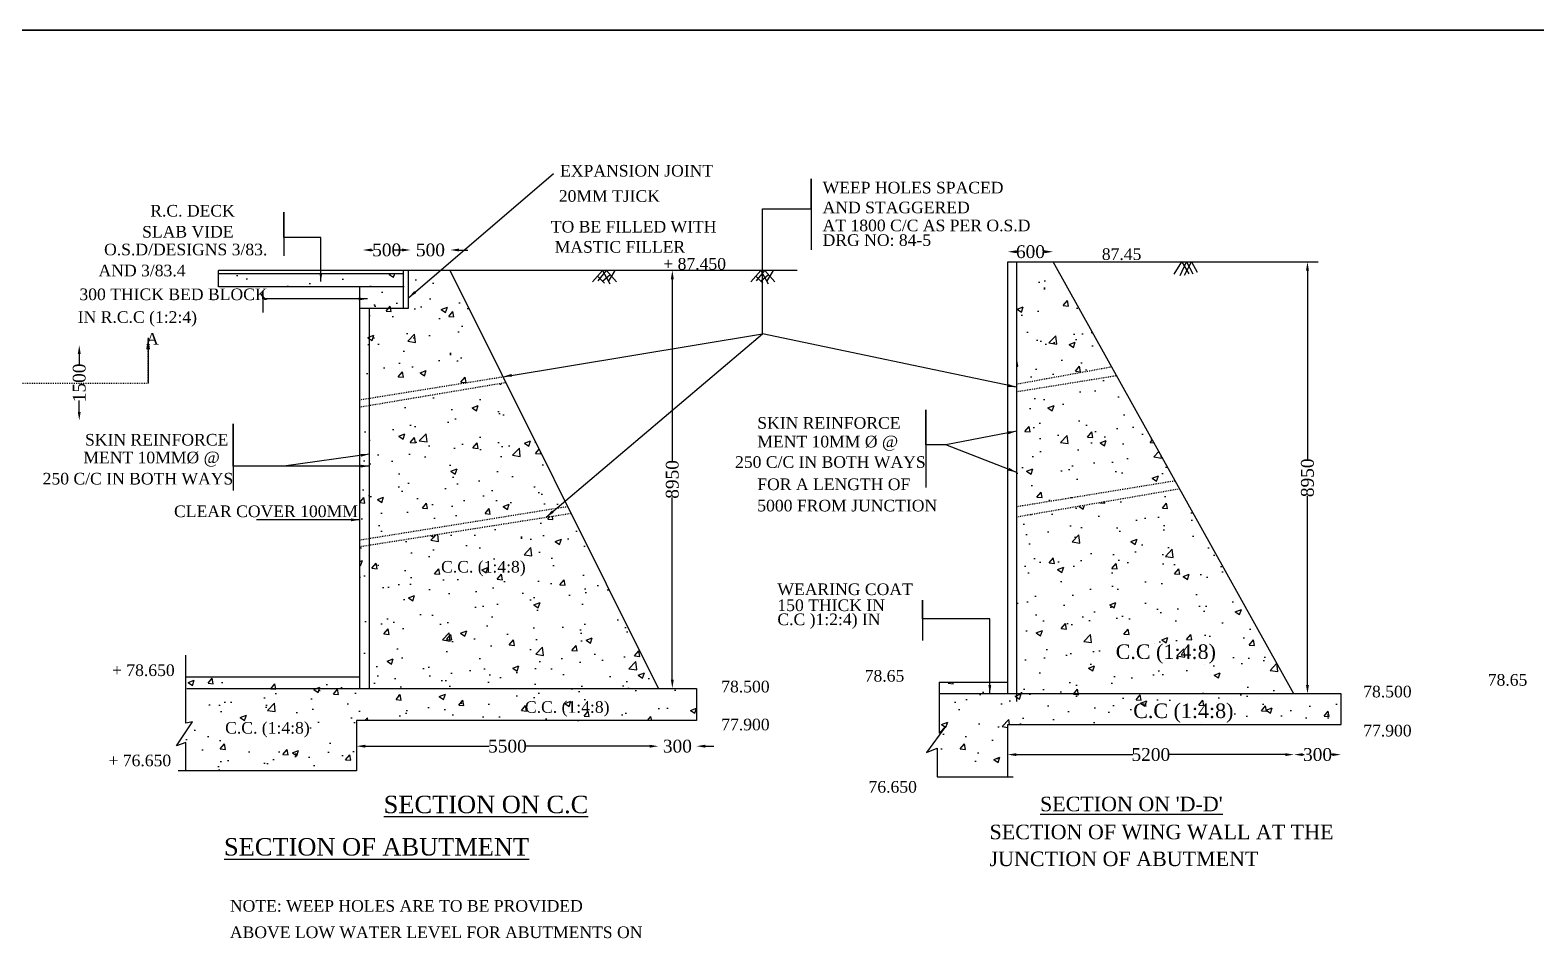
# Model space of a CAD drawing. Header units: millimetres. Extents: x -109570 to 149785, y -246061 to 37544.
# Drawn here: x 25964 to 51812, y 21932 to 37544 of the extents above; entities that cross this region are included whole.
import ezdxf

# ---------------------------------------------------------------- set-up
doc = ezdxf.new("R2010")
doc.units = ezdxf.units.MM
doc.header["$MEASUREMENT"] = 0
doc.header["$PDMODE"] = 33
doc.header["$PDSIZE"] = 500
doc.linetypes.add('ACAD_ISO03W100', pattern=[30, 12, -18])
for name, color, linetype in [('DIM', 5, 'Continuous'), ('DOT LINE', 3, 'ACAD_ISO03W100'), ('DWG. LINE', 1, 'Continuous'), ('HATCH', 2, 'Continuous'), ('TEXT', 7, 'Continuous'), ('TITLE', 7, 'Continuous')]:
    doc.layers.add(name, color=color, linetype=linetype)
doc.styles.get("Standard").update_dxf_attribs({"font": 'TIMES.TTF', "height": 220})
doc.dimstyles.get("Standard").update_dxf_attribs({"dimtxt": 220, "dimasz": 150, "dimexe": 0.18, "dimexo": 0.0625, "dimgap": 0.09, "dimtad": 0, "dimdec": 0, "dimzin": 0, "dimdsep": 46, "dimtxsty": 'Standard', "dimcen": 0.09, "dimse1": 1, "dimse2": 1, "dimclrd": 5, "dimclre": 5, "dimclrt": 4, "dimadec": 0, "dimazin": 0, "dimtfac": 1, "dimtdec": 0, "dimtofl": 0, "dimtmove": 0, "dimatfit": 3, "dimfxl": 1, "dimtolj": 1, "dimtzin": 0, "dimarcsym": 0})

# ---------------------------------------------------------------- blocks, each defined once
blk = doc.blocks.new('*D10')
at = {"layer": 'Defpoints', "color": 0}
for p in [(26802, 32130), (26807, 32130), (26802, 30835)]:
    blk.add_point(p, dxfattribs=at)
at = {"layer": 'DIM', "color": 5, "lineweight": -2}
for p, q in [((26807, 31980), (26807, 31783)), ((26807, 30985), (26807, 31182))]:
    blk.add_line(p, q, dxfattribs=at)
at = {"layer": 'DIM', "color": 5}
for points in [[(26782, 31980), (26832, 31980), (26807, 32130)], [(26782, 30985), (26832, 30985), (26807, 30835)]]:
    blk.add_solid(points, dxfattribs=at)
at = {"layer": 'DIM', "color": 4, "insert": (26807, 31483), "char_height": 220, "attachment_point": 5, "rotation": 90}
blk.add_mtext('\\A1;1500', dxfattribs=at)
blk = doc.blocks.new('*D19')
at = {"layer": 'Defpoints', "color": 0}
for p in [(31674, 33766), (31674, 33748), (32495, 33748)]:
    blk.add_point(p, dxfattribs=at)
at = {"layer": 'DIM', "color": 5, "lineweight": -2}
for p, q in [((31824, 33766), (31855, 33766)), ((32345, 33766), (32315, 33766))]:
    blk.add_line(p, q, dxfattribs=at)
at = {"layer": 'DIM', "color": 5}
for points in [[(31824, 33791), (31824, 33741), (31674, 33766)], [(32345, 33791), (32345, 33741), (32495, 33766)]]:
    blk.add_solid(points, dxfattribs=at)
at = {"layer": 'DIM', "color": 4, "insert": (32085, 33766), "char_height": 220, "attachment_point": 5}
blk.add_mtext('\\A1;500', dxfattribs=at)
blk = doc.blocks.new('*D20')
at = {"layer": 'Defpoints', "color": 0}
for p in [(32495, 33766), (33177, 33766), (33177, 33766)]:
    blk.add_point(p, dxfattribs=at)
at = {"layer": 'DIM', "color": 5, "lineweight": -2}
for p, q in [((32345, 33766), (32195, 33766)), ((33327, 33766), (33477, 33766))]:
    blk.add_line(p, q, dxfattribs=at)
at = {"layer": 'DIM', "color": 5}
for points in [[(32345, 33791), (32345, 33741), (32495, 33766)], [(33327, 33791), (33327, 33741), (33177, 33766)]]:
    blk.add_solid(points, dxfattribs=at)
at = {"layer": 'DIM', "color": 4, "insert": (32836, 33766), "char_height": 220, "attachment_point": 5}
blk.add_mtext('\\A1;500', dxfattribs=at)
blk = doc.blocks.new('*D21')
at = {"layer": 'Defpoints', "color": 0}
for p in [(36988, 33415), (36975, 26234), (36988, 26234)]:
    blk.add_point(p, dxfattribs=at)
at = {"layer": 'DIM', "color": 5, "lineweight": -2}
for p, q in [((36988, 33265), (36988, 30134)), ((36988, 26384), (36988, 29515))]:
    blk.add_line(p, q, dxfattribs=at)
at = {"layer": 'DIM', "color": 5}
for points in [[(36963, 33265), (37013, 33265), (36988, 33415)], [(36963, 26384), (37013, 26384), (36988, 26234)]]:
    blk.add_solid(points, dxfattribs=at)
at = {"layer": 'DIM', "color": 4, "insert": (36988, 29825), "char_height": 220, "attachment_point": 5, "rotation": 90}
blk.add_mtext('\\A1;8950', dxfattribs=at)
blk = doc.blocks.new('*D22')
at = {"layer": 'Defpoints', "color": 0}
for p in [(31567, 25251), (36748, 25251), (36748, 25242)]:
    blk.add_point(p, dxfattribs=at)
at = {"layer": 'DIM', "color": 5, "lineweight": -2}
for p, q in [((31717, 25242), (33846, 25242)), ((36598, 25242), (34469, 25242))]:
    blk.add_line(p, q, dxfattribs=at)
at = {"layer": 'DIM', "color": 5}
for points in [[(31717, 25267), (31717, 25217), (31567, 25242)], [(36598, 25267), (36598, 25217), (36748, 25242)]]:
    blk.add_solid(points, dxfattribs=at)
at = {"layer": 'DIM', "color": 4, "insert": (34157, 25242), "char_height": 220, "attachment_point": 5}
blk.add_mtext('\\A1;5500', dxfattribs=at)
blk = doc.blocks.new('*D23')
at = {"layer": 'Defpoints', "color": 0}
for p in [(36748, 25251), (37403, 25278), (37403, 25242)]:
    blk.add_point(p, dxfattribs=at)
at = {"layer": 'DIM', "color": 5, "lineweight": -2}
for p, q in [((36598, 25242), (36448, 25242)), ((37553, 25242), (37703, 25242))]:
    blk.add_line(p, q, dxfattribs=at)
at = {"layer": 'DIM', "color": 5}
for points in [[(36598, 25267), (36598, 25217), (36748, 25242)], [(37553, 25267), (37553, 25217), (37403, 25242)]]:
    blk.add_solid(points, dxfattribs=at)
at = {"layer": 'DIM', "color": 4, "insert": (37075, 25242), "char_height": 220, "attachment_point": 5}
blk.add_mtext('\\A1;300', dxfattribs=at)
blk = doc.blocks.new('*D30')
at = {"layer": 'Defpoints', "color": 0}
for p in [(43525, 33736), (42748, 33562), (43525, 33562)]:
    blk.add_point(p, dxfattribs=at)
at = {"layer": 'DIM', "color": 5, "lineweight": -2}
for p, q in [((42898, 33736), (42905, 33736)), ((43375, 33736), (43367, 33736))]:
    blk.add_line(p, q, dxfattribs=at)
at = {"layer": 'DIM', "color": 5}
for points in [[(42898, 33761), (42898, 33711), (42748, 33736)], [(43375, 33761), (43375, 33711), (43525, 33736)]]:
    blk.add_solid(points, dxfattribs=at)
at = {"layer": 'DIM', "color": 4, "insert": (43136, 33736), "char_height": 220, "attachment_point": 5}
blk.add_mtext('\\A1;600', dxfattribs=at)
blk = doc.blocks.new('*D31')
at = {"layer": 'Defpoints', "color": 0}
for p in [(42745, 25165), (47660, 25165), (47660, 25098)]:
    blk.add_point(p, dxfattribs=at)
at = {"layer": 'DIM', "color": 5, "lineweight": -2}
for p, q in [((42895, 25098), (44891, 25098)), ((47510, 25098), (45514, 25098))]:
    blk.add_line(p, q, dxfattribs=at)
at = {"layer": 'DIM', "color": 5}
for points in [[(42895, 25123), (42895, 25073), (42745, 25098)], [(47510, 25123), (47510, 25073), (47660, 25098)]]:
    blk.add_solid(points, dxfattribs=at)
at = {"layer": 'DIM', "color": 4, "insert": (45202, 25098), "char_height": 220, "attachment_point": 5}
blk.add_mtext('\\A1;5200', dxfattribs=at)
blk = doc.blocks.new('*D32')
at = {"layer": 'Defpoints', "color": 0}
for p in [(47660, 25165), (48467, 25098), (48467, 25087)]:
    blk.add_point(p, dxfattribs=at)
at = {"layer": 'DIM', "color": 5, "lineweight": -2}
for p, q in [((47810, 25098), (47832, 25098)), ((48317, 25098), (48295, 25098))]:
    blk.add_line(p, q, dxfattribs=at)
at = {"layer": 'DIM', "color": 5}
for points in [[(47810, 25123), (47810, 25073), (47660, 25098)], [(48317, 25123), (48317, 25073), (48467, 25098)]]:
    blk.add_solid(points, dxfattribs=at)
at = {"layer": 'DIM', "color": 4, "insert": (48064, 25098), "char_height": 220, "attachment_point": 5}
blk.add_mtext('\\A1;300', dxfattribs=at)
blk = doc.blocks.new('*D33')
at = {"layer": 'Defpoints', "color": 0}
for p in [(47891, 33562), (47896, 33562), (47913, 26143)]:
    blk.add_point(p, dxfattribs=at)
at = {"layer": 'DIM', "color": 5, "lineweight": -2}
for p, q in [((47891, 33412), (47891, 30162)), ((47891, 26293), (47891, 29544))]:
    blk.add_line(p, q, dxfattribs=at)
at = {"layer": 'DIM', "color": 5}
for points in [[(47866, 33412), (47916, 33412), (47891, 33562)], [(47866, 26293), (47916, 26293), (47891, 26143)]]:
    blk.add_solid(points, dxfattribs=at)
at = {"layer": 'DIM', "color": 4, "insert": (47891, 29853), "char_height": 220, "attachment_point": 5, "rotation": 90}
blk.add_mtext('\\A1;8950', dxfattribs=at)

msp = doc.modelspace()

# ---------------------------------------------------------------- hatches: boundary and pattern name
at = {"layer": 'HATCH'}
h = msp.add_hatch(dxfattribs=at)
h.set_pattern_fill('AR-CONC', color=256, scale=150, style=0)
h.paths.add_polyline_path([(31566.6, 25682.2), (37403.1, 25682.2), (37403.1, 26234.4), (31621.8, 26234.4), (31621.8, 26436.6), (28635.1, 26436.6), (28635.1, 25637.4), (28750.8, 25663.5), (28479, 25247.3), (28638.3, 25307.2), (28638.3, 24819.8), (31566.6, 24819.8)])
h.paths.add_polyline_path([(35251.2, 29244), (31788.1, 28697.5), (31788.1, 26234.4), (36747.8, 26234.4)])
h.paths.add_polyline_path([(34133.2, 31492.2), (31788.1, 31097.6), (31788.1, 28812.3), (35192.5, 29362.1)])
h.paths.add_polyline_path([(33177, 33415), (32459.9, 33415), (32459.9, 32769.5), (31788.1, 32769.5), (31788.1, 31220.9), (34084.8, 31589.5)])
h.paths.add_polyline_path([(32374.9, 33363.5), (29198, 33363.5), (29198, 33133), (32374.9, 33133)])
h.paths.add_polyline_path([(32374.9, 33133), (31621.8, 33133), (31621.8, 32769.5), (32374.9, 32769.5)])
h.paths.add_polyline_path([(31788.1, 32769.5), (31621.8, 32769.5), (31621.8, 31194.2), (31788.1, 31220.9)])
h.paths.add_polyline_path([(31788.1, 31097.6), (31621.8, 31069.6), (31621.8, 28785.5), (31788.1, 28812.3)])
h.paths.add_polyline_path([(31788.1, 28697.5), (31621.8, 28671.3), (31621.8, 26234.4), (31788.1, 26234.4)])
h.paths.add_polyline_path([(29244.4, 25328), (30797.7, 25328), (30797.7, 25730.3), (29244.4, 25730.3)], flags=24)
h.paths.add_polyline_path([(34390.8, 25685.5), (35944.1, 25685.5), (35944.1, 26087.8), (34390.8, 26087.8)], flags=24)
h.paths.add_polyline_path([(32951.3, 28094.3), (34504.6, 28094.3), (34504.6, 28496.6), (32951.3, 28496.6)], flags=24)
h = msp.add_hatch(dxfattribs=at)
h.set_pattern_fill('AR-CONC', color=256, scale=150, style=0)
h.paths.add_polyline_path([(41567.1, 26143.5), (41567.1, 25465.8), (41677.3, 25582.1), (41349.7, 25135.4), (41534.9, 25207.3), (41534.9, 24715), (42744.8, 24715), (42744.8, 25615.9), (48467.5, 25615.9), (48467.5, 26143.5)])
h.paths.add_polyline_path([(42747.8, 26143.5), (42747.8, 26340.9), (41567.1, 26340.9), (41567.1, 26143.5)])
h.paths.add_polyline_path([(47659.7, 26143.5), (45696.4, 29665.9), (42901.4, 29183.4), (42901.4, 26143.5)])
h.paths.add_polyline_path([(45619.3, 29804.2), (44613.1, 31609.6), (42901.4, 31333.8), (42901.4, 29359.7)])
h.paths.add_polyline_path([(44528.9, 31760.6), (43524.6, 33562.5), (42901.4, 33562.5), (42901.4, 31464.6)])
h.paths.add_polyline_path([(44816, 25563.1), (46665.4, 25563.1), (46665.4, 26066), (44816, 26066)], flags=25)
h.paths.add_polyline_path([(44515.4, 26578.5), (46364.7, 26578.5), (46364.7, 27081.3), (44515.4, 27081.3)], flags=24)

# ---------------------------------------------------------------- linework, layer by layer
at = {"layer": 'DIM'}
for points in [[(38537.1, 34472.3), (39369.4, 34472.3), (39369.4, 34991.1), (39369.4, 33768.5)], [(30316.3, 33981.3), (30316.3, 34414.4), (30316.3, 33664.5)], [(29960, 32925.8), (29960, 33067.3), (29960, 32695.3)], [(41341.6, 30418.9), (41341.6, 31022), (41341.6, 29686.1)], [(29451.1, 30053.2), (29451.1, 30777.2), (29451.1, 29632.8)], [(41280.4, 27430.1), (41280.4, 27749.8), (41280.4, 27058.3)]]:
    msp.add_lwpolyline(points, dxfattribs=at)
at = {"layer": 'DOT LINE'}
for points in [[(12711.5, 32215), (12711.5, 31479.5), (27989.7, 31479.5), (27989.7, 32257.7)], [(31621.8, 31194.2), (34084.8, 31589.5)], [(42901.4, 31464.6), (44528.9, 31760.6)], [(42901.4, 31333.8), (44613.1, 31609.6)], [(31621.8, 31069.6), (34133.2, 31492.2)], [(42901.4, 29359.7), (45619.3, 29804.2)], [(42901.4, 29183.4), (45696.4, 29665.9)], [(31621.8, 28785.5), (35192.5, 29362.1)], [(31621.8, 28671.3), (35251.2, 29244)]]:
    msp.add_lwpolyline(points, dxfattribs=at)
at = {"layer": 'DWG. LINE'}
for points in [[(39133.3, 33415), (29198, 33415)], [(29198, 33133), (29198, 33415)], [(29198, 33363.5), (32374.9, 33363.5)], [(31621.8, 32769.5), (32459.9, 32769.5), (32459.9, 33415)], [(32374.9, 32769.5), (32374.9, 33415)], [(36747.8, 26234.4), (33177, 33415)], [(42747.8, 26143.5), (42747.8, 33562.5)], [(42747.8, 33562.5), (48076.3, 33562.5)], [(42901.4, 26009), (42901.4, 33562.5)], [(47659.7, 26143.5), (43524.6, 33562.5)], [(32385.4, 33133), (29198, 33133)], [(31621.8, 26234.4), (31621.8, 33133)], [(31788.1, 26234.4), (31788.1, 32769.5)], [(28638.3, 24819.8), (28638.3, 25307.2), (28479, 25247.3), (28750.8, 25663.5), (28635.1, 25637.4), (28635.1, 26807.1)], [(28635.1, 26436.6), (31621.8, 26436.6)], [(28653.8, 26234.4), (37403.1, 26234.4), (37403.1, 25682.2), (31566.6, 25682.2), (31566.6, 24819.8), (28506, 24819.8)], [(41567.1, 26340.9), (41567.1, 25465.8), (41677.3, 25582.1), (41349.7, 25135.4), (41534.9, 25207.3), (41534.9, 24715), (42841.4, 24715)], [(41567.1, 26340.9), (42747.8, 26340.9)], [(48467.5, 25615.9), (48467.5, 26143.5), (41567.7, 26143.5)], [(42744.8, 24715), (42744.8, 25615.9), (48467.5, 25615.9)]]:
    msp.add_lwpolyline(points, dxfattribs=at)
at = {"layer": 'HATCH'}
for points in [[(35615.9, 33216.8), (35788.6, 33415), (35915.8, 33186.5)], [(35716.9, 33236.9), (35855.9, 33415), (36032.1, 33219)], [(35788, 33233.2), (35918.5, 33345.4)], [(35895, 33224), (36005.2, 33415)], [(38333.7, 33216.8), (38506.4, 33415), (38633.7, 33186.5)], [(38434.8, 33236.9), (38573.7, 33415), (38750, 33219)], [(38505.9, 33233.2), (38636.3, 33345.4)], [(38612.8, 33224), (38723.1, 33415)], [(45602, 33350.8), (45734.7, 33562.5), (45852.8, 33358.2)], [(45705.2, 33328.7), (45815.9, 33562.5), (45922.8, 33354.5)], [(45782.7, 33332.4), (45900.7, 33562.5), (45996.6, 33384)], [(35826, 33196.6), (35702.2, 33315.9)], [(38543.8, 33196.6), (38420.1, 33315.9)]]:
    msp.add_lwpolyline(points, dxfattribs=at)
at = {"layer": 'TITLE', "lineweight": 35}
msp.add_lwpolyline([(3274.9, 37543.7), (65372.7, 37543.7), (65372.7, 734.1), (3274.9, 734.1)], close=True, dxfattribs=at)

# ---------------------------------------------------------------- texts
at = {"layer": 'DIM'}
msp.add_text('MASTIC FILLER', height=200, dxfattribs=at).set_placement((34968.1, 33719.5))
at = {"layer": 'TEXT'}
for s, height, p in [('EXPANSION JOINT', 200, (35061.6, 35027.7)), ('WEEP HOLES SPACED', 200, (39567.8, 34738)), ('20MM TJICK', 200, (35039.6, 34593.6)), ('R.C. DECK', 200, (28025.9, 34340.2)), ('AND STAGGERED', 200, (39567.8, 34396.7)), ('SLAB VIDE', 200, (27886.4, 33979)), ('TO BE FILLED WITH', 200, (34902.1, 34065.7)), ('AT 1800 C/C AS PER O.S.D', 200, (39567.8, 34087.6)), ('O.S.D/DESIGNS 3/83.', 200, (27233, 33674.7)), ('DRG NO: 84-5', 200, (39567.8, 33836.5)), ('+ 87.450', 200, (36833, 33428.2)), ('87.45', 200, (44360.4, 33594.7)), ('AND 3/83.4', 200, (27137.8, 33313.5)), ('300 THICK BED BLOCK', 200, (26809.7, 32904.6)), ('IN R.C.C (1:2:4)', 200, (26780.8, 32514.2)), ('A', 200, (27954.5, 32141.2)), ('SKIN REINFORCE', 200, (38446.6, 30695.5)), ('SKIN REINFORCE', 200, (26906.3, 30406.7)), ('MENT 10MM %%C @', 200, (38446.6, 30374.8)), ('MENT 10MM%%C @', 200, (26877.2, 30101.4)), ('250 C/C IN BOTH WAYS', 200, (38064.5, 30023.7)), ('250 C/C IN BOTH WAYS', 200, (26178.6, 29737.9)), ('FOR A LENGTH OF', 200, (38446.6, 29642)), ('5000 FROM JUNCTION', 200, (38446.6, 29275.6)), ('CLEAR COVER 100MM', 200, (28434.4, 29177.6)), ('C.C. (1:4:8)', 200, (33018.4, 28224.5)), ('WEARING COAT', 200, (38791.8, 27838.4)), ('150 THICK IN', 200, (38791.8, 27563.4)), ('C.C )1:2:4) IN', 200, (38791.8, 27321.4)), ('C.C (1:4:8)', 250, (44599.2, 26741.2)), ('+ 78.650', 200, (27368.9, 26447.3)), ('78.500', 200, (37827.4, 26166.3)), ('78.65', 200, (40290, 26351)), ('78.65', 200, (50985.4, 26281.3)), ('78.500', 200, (48848.1, 26080.7)), ('C.C. (1:4:8)', 200, (34457.8, 25815.7)), ('C.C (1:4:8)', 250, (44899.9, 25725.8)), ('C.C. (1:4:8)', 200, (29311.5, 25458.2)), ('77.900', 200, (37827.4, 25514.6)), ('77.900', 200, (48848.1, 25410.1)), ('+ 76.650', 200, (27308.7, 24897.2)), ('76.650', 200, (40356, 24444)), ('NOTE: WEEP HOLES ARE TO BE PROVIDED', 200, (29393, 22399.2)), ('ABOVE LOW WATER LEVEL FOR ABUTMENTS ON', 200, (29393, 21945.9))]:
    msp.add_text(s, height=height, dxfattribs=at).set_placement(p)
at = {"layer": 'TITLE'}
for s, height, p in [('%%USECTION ON C.C', 300, (32033.2, 24091.8)), ("%%USECTION ON 'D-D'", 250, (43299.8, 24124.7)), ('SECTION OF WING WALL AT THE', 250, (42433.5, 23643.8)), ('%%USECTION OF ABUTMENT', 300, (29292.1, 23363.9)), ('JUNCTION OF ABUTMENT', 250, (42433.5, 23182.4))]:
    msp.add_text(s, height=height, dxfattribs=at).set_placement(p)

# ---------------------------------------------------------------- dimensions: what is measured, and where the dimension line sits
at = {"layer": 'DIM'}
for base, p1, p2, text, picture, middle in [((31674.1, 33765.5), (32495.4, 33748.2), (31674.1, 33748.2), '500', '*D19', (32084.8, 33765.5)), ((33177, 33765.5), (32495.4, 33765.5), (33177, 33765.5), '500', '*D20', (32836.2, 33765.5)), ((43524.6, 33736.2), (42747.8, 33562.5), (43524.6, 33562.5), '600', '*D30', (43136.2, 33736.2)), ((36747.8, 25241.8), (31566.6, 25251), (36747.8, 25251), '5500', '*D22', (34157.2, 25241.8)), ((47659.7, 25097.9), (42744.8, 25165.4), (47659.7, 25165.4), '5200', '*D31', (45202.2, 25097.9))]:
    dim = msp.add_linear_dim(base=base, p1=p1, p2=p2, text=text, dimstyle='Standard', dxfattribs=at)
    dim.commit()
    dim.dimension.update_dxf_attribs({"geometry": picture, "text_midpoint": middle})
for base, p1, p2, text, picture, middle in [((36988.2, 26234.4), (36988.1, 33415), (36974.9, 26234.4), '8950', '*D21', (36988.2, 29824.7)), ((47891.1, 33562.5), (47913.1, 26143.5), (47895.6, 33562.5), '8950', '*D33', (47891.1, 29853)), ((26807, 32129.7), (26802, 30835.3), (26802, 32129.7), '1500', '*D10', (26807, 31482.5))]:
    dim = msp.add_linear_dim(base=base, p1=p1, p2=p2, angle=90, text=text, dimstyle='Standard', dxfattribs=at)
    dim.commit()
    dim.dimension.update_dxf_attribs({"geometry": picture, "text_midpoint": middle})
for base, p1, p2, picture, middle in [((37403.1, 25241.8), (36747.8, 25251), (37403.1, 25278.1), '*D23', (37075.4, 25241.8)), ((48467.5, 25097.9), (47659.7, 25165.4), (48467.5, 25086.8), '*D32', (48063.6, 25097.9))]:
    dim = msp.add_linear_dim(base=base, p1=p1, p2=p2, text='300', dimstyle='Standard', override={"dimtmove": 1}, dxfattribs=at)
    dim.commit()
    dim.dimension.update_dxf_attribs({"geometry": picture, "text_midpoint": middle})

# ---------------------------------------------------------------- leaders
for points in [[(32459.9, 32946.3), (34948.7, 35081.2)], [(34084.8, 31589.5), (38537.1, 32325.8), (38537.1, 34472.3)], [(30953.9, 33222.3), (30953.9, 33981.3), (30316.3, 33981.3)], [(31754.3, 32925.8), (29960, 32925.8)], [(34822.1, 29176.3), (38537.1, 32325.8)], [(42901.4, 31407.3), (38537.1, 32325.8)], [(42901.4, 30655.6), (41685.5, 30418.9)], [(31788.1, 30260.2), (30319, 30053.2)], [(42901.4, 29945.6), (41685.5, 30418.9), (41341.6, 30418.9)], [(31788.1, 30053.2), (29451.1, 30053.2)], [(31621.8, 29130.5), (29851.1, 29130.5)], [(42437.9, 26143.5), (42437.9, 27430.1), (41280.4, 27430.1)]]:
    msp.add_leader(points, dimstyle='Standard', override={"dimgap": 0.09, "dimtad": 0}, dxfattribs=at)
at = {"layer": 'DWG. LINE'}
msp.add_leader([(27989.7, 32257.7), (27989.7, 31479.5)], dimstyle='Standard', override={"dimasz": 200, "dimgap": 0.09, "dimtad": 0}, dxfattribs=at)

doc.saveas('drawing.dxf')
